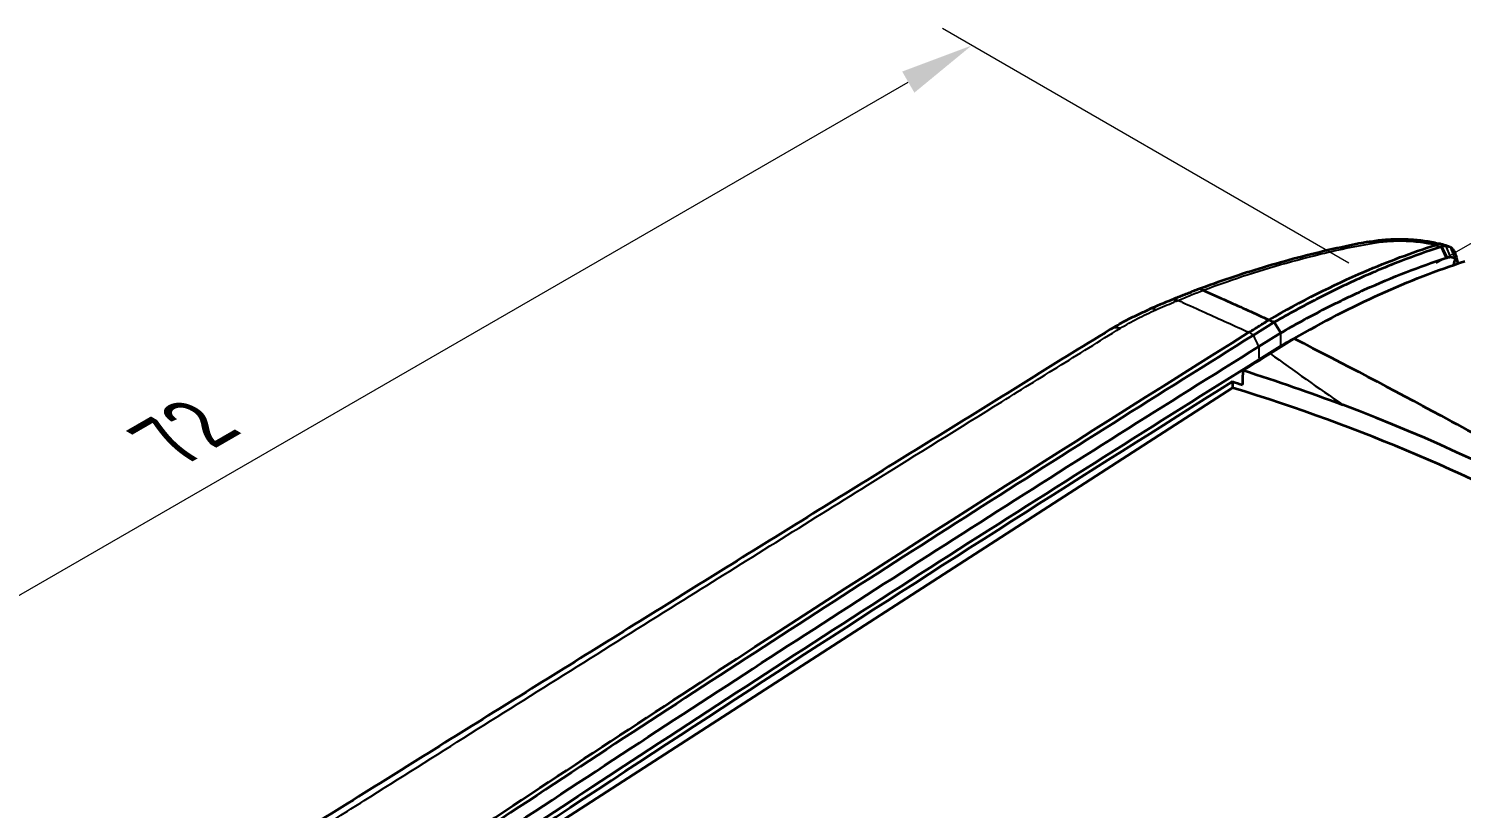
# Model space of a CAD drawing. Header units: millimetres. Extents: x 0 to 1594, y 0 to 281.
# Drawn here: x 74.46 to 123.41, y 212.67 to 239.32 of the extents above; entities that cross this region are included whole.
import ezdxf

# ---------------------------------------------------------------- set-up
doc = ezdxf.new("R2010")
doc.units = ezdxf.units.MM
doc.layers.get('Defpoints').update_dxf_attribs({"lineweight": 25})
for name, color, linetype, lineweight in [('Dimension (ISO)', 7, 'Continuous', 18), ('Visible (ISO)', 7, 'Continuous', 35), ('Visible Narrow (ISO)', 7, 'Continuous', 25)]:
    doc.layers.add(name, color=color, linetype=linetype, lineweight=lineweight)
doc.styles.add('Note Text (TK)', font='')
doc.styles.get('Note Text (TK)').set_extended_font_data('MS PGothic')
doc.dimstyles.new('Default - Method 1b (TK)', dxfattribs={"dimtxt": 2.5, "dimasz": 2.5, "dimexe": 1, "dimexo": 1.5, "dimgap": 1, "dimtad": 1, "dimtoh": 1, "dimrnd": 1e-08, "dimdsep": 46, "dimtxsty": 'Note Text (TK)', "dimcen": 0.09, "dimdle": 5, "dimclrd": 100, "dimclre": 100, "dimclrt": 7, "dimadec": 1, "dimazin": 1, "dimtfac": 1, "dimtmove": 0, "dimatfit": 3, "dimfxl": 0, "dimtolj": 1, "dimlwd": -1, "dimlwe": -1, "dimarcsym": 0})

# ---------------------------------------------------------------- blocks, each defined once
blk = doc.blocks.new('*D10')
at = {"layer": 'Defpoints', "color": 0, "transparency": 16777216}
for p in [(121.06, 230.436), (163.406, 219.775), (151.466, 212.882)]:
    blk.add_point(p, dxfattribs=at)
at = {"layer": 'Dimension (ISO)', "color": 100, "transparency": 16777216}
for p, q in [((122.56, 231.302), (134, 237.907)), ((135.165, 236.08), (161.241, 221.025)), ((152.966, 213.748), (164.406, 220.353))]:
    blk.add_line(p, q, dxfattribs=at)
for points in [[(135.374, 236.441), (134.957, 235.719), (133, 237.33)], [(161.449, 221.386), (161.032, 220.664), (163.406, 219.775)]]:
    blk.add_solid(points, dxfattribs=at)
at = {"layer": 'Dimension (ISO)', "color": 7, "transparency": 16777216, "insert": (147.747, 231.148), "char_height": 2.5, "attachment_point": 4, "rotation": 330, "style": 'Note Text (TK)'}
blk.add_mtext('\\A1;{\\Q30.000;\\W0.816;\\H0.816x;43}', dxfattribs=at)
blk = doc.blocks.new('*D11')
at = {"layer": 'Defpoints', "color": 0, "transparency": 16777216}
for p in [(106.678, 238.74), (121.06, 230.436), (70.148, 201.042)]:
    blk.add_point(p, dxfattribs=at)
at = {"layer": 'Dimension (ISO)', "color": 100, "transparency": 16777216}
for p, q in [((119.56, 231.302), (105.678, 239.317)), ((57.932, 210.596), (104.513, 237.49)), ((68.648, 201.908), (54.767, 209.923))]:
    blk.add_line(p, q, dxfattribs=at)
for points in [[(104.305, 237.85), (104.722, 237.129), (106.678, 238.74)], [(57.723, 210.957), (58.14, 210.235), (55.767, 209.346)]]:
    blk.add_solid(points, dxfattribs=at)
at = {"layer": 'Dimension (ISO)', "color": 7, "transparency": 16777216, "insert": (79.217, 225.217), "char_height": 2.5, "attachment_point": 4, "rotation": 30, "style": 'Note Text (TK)'}
blk.add_mtext('\\A1;{\\Q-30.000;\\W0.816;\\H0.816x;72}', dxfattribs=at)

msp = doc.modelspace()

# ---------------------------------------------------------------- linework, layer by layer
at = {"layer": 'Visible (ISO)'}
for p, q in [((122.9876, 231.8624), (122.957, 231.8731)), ((117.012, 229.2799), (116.3031, 228.8391)), ((117.2357, 228.9173), (117.012, 229.2799)), ((116.4917, 228.4547), (117.2357, 228.9173)), ((117.6942, 228.7256), (116.8737, 228.2154)), ((117.2327, 228.4622), (116.4958, 228.0041)), ((117.2327, 228.4622), (117.2401, 228.4668)), ((116.4947, 228.0034), (116.4958, 228.0041)), ((85.4786, 207.5987), (115.5941, 227.0408))]:
    msp.add_line(p, q, dxfattribs=at)
for centre, major_axis, ratio, start_param, end_param in [((130.0413, 217.2252), (-29.5867, -1.6875), 0.5477386, 5.2736084, 5.3059097), ((90.3262, 199.3589), (-52.9782, -0.8983), 0.5883254, 3.6403518, 4.2052606), ((90.301, 200.8383), (53.0447, 0), 0.5773503, 0.5797528, 0.9910436)]:
    msp.add_ellipse(centre, major_axis=major_axis, ratio=ratio, start_param=start_param, end_param=end_param, dxfattribs=at)
for points, knots in [([(120.2129, 232.0265), (119.8033, 231.9506), (119.3986, 231.8664), (118.5974, 231.6845), (118.201, 231.5868), (117.4164, 231.3794), (117.0283, 231.2696), (116.2606, 231.0389), (115.8811, 230.9178), (115.1314, 230.665), (114.7611, 230.5332), (114.3957, 230.3962)], [0, 0, 0, 0, 0.12614626, 0.12614626, 0.25229252, 0.25229252, 0.37843878, 0.37843878, 0.50458504, 0.50458504, 0.6307313, 0.6307313, 0.6307313, 0.6307313]), ([(120.2129, 232.0265), (120.368, 232.0553), (120.5348, 232.0794), (120.8659, 232.1124), (121.0323, 232.1219), (121.3674, 232.1273), (121.5361, 232.123), (121.8707, 232.1005), (122.0364, 232.0823), (122.3602, 232.0327), (122.5199, 232.0011), (122.675, 231.963)], [-0.2106505, -0.2106505, -0.2106505, -0.2106505, -0.16880747, -0.16880747, -0.12696444, -0.12696444, -0.08512141, -0.08512141, -0.04327838, -0.04327838, -0.00143536, -0.00143536, -0.00143536, -0.00143536]), ([(116.8405, 229.3666), (117.9286, 229.9962), (119.0134, 230.5453), (120.9055, 231.3617), (121.7155, 231.6639), (122.5163, 231.9182)], [0.00923043, 0.00923043, 0.00923043, 0.00923043, 0.48942822, 0.48942822, 0.85183841, 0.85183841, 0.85183841, 0.85183841]), ([(122.7133, 231.8563), (122.2575, 231.7097), (121.7991, 231.5474), (120.8639, 231.1865), (120.387, 230.9869), (119.9082, 230.7711), (119.4285, 230.5549), (118.9469, 230.3223), (117.9812, 229.8251), (117.497, 229.5604), (117.012, 229.2799)], [-0.85701166, -0.85701166, -0.85701166, -0.85701166, -0.64975467, -0.64975467, -0.43619302, -0.43619302, -0.43619302, -0.22221276, -0.22221276, -0.00823252, -0.00823252, -0.00823252, -0.00823252]), ([(122.6805, 231.9615), (122.679, 231.962), (122.6774, 231.9624), (122.6316, 231.974), (122.5811, 231.9606), (122.5273, 231.9232)], [0.081805906, 0.081805906, 0.081805906, 0.081805906, 0.08314022, 0.08314022, 0.122207601, 0.122207601, 0.122207601, 0.122207601]), ([(122.957, 231.8731), (122.9389, 231.8793), (122.9207, 231.8855), (122.8842, 231.8978), (122.8659, 231.9038), (122.8291, 231.9158), (122.8107, 231.9217), (122.7737, 231.9333), (122.7551, 231.9391), (122.7179, 231.9504), (122.6992, 231.956), (122.6805, 231.9615)], [0, 0, 0, 0, 0.005219461, 0.005219461, 0.010438922, 0.010438922, 0.015658384, 0.015658384, 0.020877845, 0.020877845, 0.026097306, 0.026097306, 0.026097306, 0.026097306]), ([(122.881, 231.8817), (122.861, 231.8824), (122.8404, 231.8816), (122.7982, 231.877), (122.7767, 231.8732), (122.7547, 231.8679)], [-0.020473791, -0.020473791, -0.020473791, -0.020473791, -0.010236896, -0.010236896, 0, 0, 0, 0]), ([(123.0439, 231.8367), (123.0364, 231.841), (123.0288, 231.845), (122.9872, 231.8648), (122.9504, 231.8752), (122.9112, 231.8796), (122.9013, 231.8807), (122.8912, 231.8814), (122.881, 231.8817)], [-0.051110727, -0.051110727, -0.051110727, -0.051110727, -0.046316217, -0.046316217, -0.025692015, -0.025692015, -0.025692015, -0.020473791, -0.020473791, -0.020473791, -0.020473791]), ([(122.9295, 231.4948), (122.9455, 231.5), (122.9613, 231.5041), (122.9924, 231.5101), (123.0076, 231.5121), (123.0225, 231.5129)], [0, 0, 0, 0, 0.010236896, 0.010236896, 0.020473791, 0.020473791, 0.020473791, 0.020473791]), ([(123.0225, 231.5129), (123.0301, 231.5133), (123.0376, 231.5134), (123.045, 231.5133), (123.0742, 231.5127), (123.102, 231.5076), (123.1492, 231.4901), (123.1693, 231.479), (123.1875, 231.4649)], [0.020473791, 0.020473791, 0.020473791, 0.020473791, 0.025692015, 0.025692015, 0.025692015, 0.046316217, 0.046316217, 0.063817412, 0.063817412, 0.063817412, 0.063817412]), ([(123.2212, 231.5681), (123.2205, 231.5708), (123.2199, 231.5735), (123.2093, 231.6164), (123.1958, 231.6534), (123.1792, 231.6867), (123.1648, 231.7153), (123.1481, 231.7412), (123.1042, 231.7938), (123.0757, 231.8181), (123.0439, 231.8367)], [-0.075901362, -0.075901362, -0.075901362, -0.075901362, -0.074652209, -0.074652209, -0.055990033, -0.055990033, -0.055990033, -0.039890421, -0.039890421, -0.018938983, -0.018938983, -0.018938983, -0.018938983]), ([(123.0439, 231.8367), (123.0689, 231.774), (123.0935, 231.7112), (123.1414, 231.5873), (123.1646, 231.5262), (123.1875, 231.4649)], [-0.040849563, -0.040849563, -0.040849563, -0.040849563, -0.020168704, -0.020168704, 0, 0, 0, 0]), ([(117.2395, 228.9195), (117.7166, 229.1954), (118.193, 229.4561), (119.1474, 229.9487), (119.6256, 230.1803), (120.1019, 230.396), (120.5773, 230.6112), (121.051, 230.8106), (121.9799, 231.1716), (122.4353, 231.3342), (122.8881, 231.4814)], [0.01016234, 0.01016234, 0.01016234, 0.01016234, 0.22221276, 0.22221276, 0.43619302, 0.43619302, 0.43619302, 0.64975467, 0.64975467, 0.85701166, 0.85701166, 0.85701166, 0.85701166]), ([(123.1969, 231.4566), (123.2023, 231.4519), (123.2075, 231.4468), (123.2271, 231.4257), (123.2399, 231.4077), (123.251, 231.3874), (123.2638, 231.3638), (123.2741, 231.3373), (123.2835, 231.302), (123.285, 231.2957), (123.2864, 231.2892)], [0.034328221, 0.034328221, 0.034328221, 0.034328221, 0.039890421, 0.039890421, 0.055990033, 0.055990033, 0.055990033, 0.074652209, 0.074652209, 0.078639651, 0.078639651, 0.078639651, 0.078639651]), ([(114.3946, 230.3958), (114.3351, 230.3731), (114.2758, 230.3502), (114.1574, 230.3044), (114.0983, 230.2813), (113.9804, 230.235), (113.9215, 230.2118), (113.8041, 230.1651), (113.7456, 230.1416), (113.6287, 230.0945), (113.5704, 230.0708), (113.5123, 230.047)], [0.00047967, 0.00047967, 0.00047967, 0.00047967, 0.02110951, 0.02110951, 0.04173936, 0.04173936, 0.06236921, 0.06236921, 0.08299905, 0.08299905, 0.1036289, 0.1036289, 0.1036289, 0.1036289]), ([(114.5911, 230.3764), (114.8339, 230.2669), (115.1114, 230.1417), (115.8876, 229.7915), (116.3613, 229.5776), (116.8347, 229.3638)], [0.09518682, 0.09518682, 0.09518682, 0.09518682, 0.1866173, 0.1866173, 0.3296457, 0.3296457, 0.3296457, 0.3296457]), ([(111.4236, 229.041), (111.5043, 229.0905), (111.5864, 229.1391), (111.7532, 229.2345), (111.8378, 229.2814), (112.0095, 229.3732), (112.0966, 229.4182), (112.2731, 229.5063), (112.3626, 229.5495), (112.5437, 229.634), (112.6362, 229.6757), (112.7278, 229.7156)], [-0.1582164, -0.1582164, -0.1582164, -0.1582164, -0.12657312, -0.12657312, -0.09492984, -0.09492984, -0.06328656, -0.06328656, -0.03164328, -0.03164328, 0, 0, 0, 0]), ([(116.1618, 228.9441), (116.2781, 229.0166), (116.3946, 229.0892), (116.6188, 229.2291), (116.7268, 229.2965), (116.8347, 229.3638)], [0.002306333, 0.002306333, 0.002306333, 0.002306333, 0.053663386, 0.053663386, 0.10132158, 0.10132158, 0.10132158, 0.10132158]), ([(78.1145, 204.0975), (78.9182, 204.6451), (79.7182, 205.1892), (80.8763, 205.9742), (81.2311, 206.2142), (83.0142, 207.4196), (84.4322, 208.3732), (86.2504, 209.5912), (86.6556, 209.8624), (90.3013, 212.2987), (93.5448, 214.4424), (103.4475, 220.9148), (109.9069, 225.0271), (116.1527, 228.9385)], [0.1156934, 0.1156934, 0.1156934, 0.1156934, 0.4719989, 0.4719989, 0.629162, 0.629162, 1.261938, 1.261938, 1.4447717, 1.4447717, 2.9147942, 2.9147942, 5.9313922, 5.9313922, 5.9313922, 5.9313922]), ([(116.3031, 228.8391), (113.1165, 226.8495), (109.9301, 224.8375), (103.5578, 220.7692), (100.3719, 218.7129), (97.1864, 216.6345), (94.0063, 214.5597), (90.8269, 212.4629), (84.4962, 208.2437), (81.345, 206.1216), (78.1946, 203.9782)], [-5.6883066, -5.6883066, -5.6883066, -5.6883066, -4.2834664, -4.2834664, -2.8786262, -2.8786262, -2.8786262, -1.4762002, -1.4762002, -0.085629, -0.085629, -0.085629, -0.085629]), ([(111.4236, 229.041), (109.41, 227.8066), (107.4776, 226.5999), (103.5345, 224.1558), (101.5628, 222.9321), (97.6193, 220.4817), (95.6474, 219.2548), (91.7034, 216.7979), (89.7313, 215.5678), (85.7868, 213.1042), (83.8284, 211.8838), (81.8406, 210.6344)], [0, 0, 0, 0, 0.8654658, 0.8654658, 1.7309317, 1.7309317, 2.5963975, 2.5963975, 3.4618634, 3.4618634, 4.3273292, 4.3273292, 4.3273292, 4.3273292]), ([(117.6942, 228.7256), (119.3859, 227.8622), (121.055, 226.984), (122.7025, 226.0926), (124.6532, 225.0371), (126.5737, 223.9631), (128.464, 222.8717), (130.3544, 221.7803), (132.2146, 220.6715), (134.0428, 219.5453), (135.5868, 218.5941), (137.1079, 217.6305), (138.6032, 216.6538)], [0.03477092, 0.03477092, 0.03477092, 0.03477092, 0.24778612, 0.24778612, 0.24778612, 0.5, 0.5, 0.5, 0.75221388, 0.75221388, 0.75221388, 0.96522903, 0.96522903, 0.96522903, 0.96522903]), ([(78.4261, 203.6249), (81.5758, 205.7672), (84.7262, 207.8883), (91.0554, 212.1057), (94.234, 214.2015), (97.4133, 216.2755), (100.598, 218.3531), (103.7831, 220.4086), (110.1427, 224.4682), (113.3171, 226.4725), (116.4917, 228.4547)], [0.085629, 0.085629, 0.085629, 0.085629, 1.4762002, 1.4762002, 2.8786262, 2.8786262, 2.8786262, 4.2834664, 4.2834664, 5.683369, 5.683369, 5.683369, 5.683369]), ([(116.4947, 228.0034), (109.4407, 223.5989), (102.3874, 219.0854), (89.6911, 210.764), (84.0479, 206.9953), (78.4074, 203.1583)], [-6.2205741, -6.2205741, -6.2205741, -6.2205741, -3.1107309, -3.1107309, -0.6210401, -0.6210401, -0.6210401, -0.6210401]), ([(115.9351, 227.1433), (115.9383, 227.2263), (115.9416, 227.3093), (115.948, 227.4753), (115.9513, 227.5581), (115.9545, 227.6409)], [-0.060112951, -0.060112951, -0.060112951, -0.060112951, -0.030051429, -0.030051429, -0.000088977, -0.000088977, -0.000088977, -0.000088977]), ([(97.41, 192.8842), (100.8024, 194.8879), (104.1958, 196.8702), (111.0128, 200.8086), (114.4366, 202.7643), (117.8609, 204.6981), (121.2912, 206.6352), (124.7218, 208.5502), (131.5603, 212.3228), (134.968, 214.1808), (138.3994, 216.0294), (138.4229, 216.0421), (138.4463, 216.0547)], [-5.6545448, -5.6545448, -5.6545448, -5.6545448, -4.2639783, -4.2639783, -2.8615572, -2.8615572, -2.8615572, -1.4567218, -1.4567218, -0.0614944, -0.0614944, -0.0518864, -0.0518864, -0.0518864, -0.0518864]), ([(97.6149, 192.839), (98.4817, 193.3501), (99.3451, 193.8576), (100.594, 194.5901), (100.9765, 194.8142), (102.8987, 195.9393), (104.4266, 196.8295), (106.3872, 197.9652), (106.8243, 198.218), (110.7566, 200.4888), (114.2542, 202.4859), (124.9297, 208.5121), (131.8732, 212.3449), (138.6184, 215.9678)], [-5.3671448, -5.3671448, -5.3671448, -5.3671448, -5.041829, -5.041829, -4.8983352, -4.8983352, -4.320595, -4.320595, -4.1536633, -4.1536633, -2.8114963, -2.8114963, -0.0572676, -0.0572676, -0.0572676, -0.0572676])]:
    msp.add_open_spline(points, degree=3, knots=knots, dxfattribs=at)
for points, degree in [([(122.5273, 231.9232), (122.5245, 231.9213), (122.5208, 231.9197), (122.5163, 231.9182)], 3), ([(122.7547, 231.8679), (122.741, 231.8646), (122.7272, 231.8607), (122.7133, 231.8563)], 3), ([(123.2212, 231.5681), (123.2424, 231.4773), (123.2637, 231.3866), (123.2849, 231.296)], 3), ([(117.6942, 228.7256), (119.6621, 229.8649), (121.6174, 230.751), (123.5277, 231.3686)], 3), ([(122.8881, 231.4814), (122.9019, 231.4859), (122.9157, 231.4904), (122.9295, 231.4948)], 3), ([(123.1969, 231.4566), (123.1763, 231.3838), (123.1558, 231.311), (123.1353, 231.2382)], 3), ([(123.1875, 231.4649), (123.1907, 231.4622), (123.1938, 231.4595), (123.1969, 231.4566)], 3), ([(113.5122, 230.0469), (113.5122, 230.0469), (113.5123, 230.047), (113.5123, 230.047)], 3), ([(114.3957, 230.3962), (114.3953, 230.3961), (114.3949, 230.3959), (114.3946, 230.3958)], 3), ([(116.8347, 229.3638), (116.8367, 229.3648), (116.8386, 229.3657), (116.8405, 229.3666)], 3), ([(116.8405, 229.3666), (116.8954, 229.3389), (116.9526, 229.31), (117.012, 229.2799)], 3), ([(116.1618, 228.9441), (116.1588, 228.9422), (116.1557, 228.9403), (116.1527, 228.9385)], 3), ([(117.6759, 228.7142), (117.5317, 228.6336), (117.3874, 228.5516), (117.2431, 228.4683)], 3), ([(115.9545, 227.6409), (116.2609, 227.8326), (116.5673, 228.0241), (116.8737, 228.2154)], 3), ([(117.2401, 228.4668), (117.247, 228.4633), (117.254, 228.4597), (117.261, 228.4562)], 3), ([(117.2404, 228.4667), (117.2413, 228.4672), (117.2422, 228.4677), (117.2431, 228.4683)], 3), ([(115.9545, 227.6409), (117.1149, 227.2722), (118.2508, 226.878), (119.3598, 226.4594)], 3), ([(85.424, 207.6723), (95.4691, 214.4218), (105.5254, 220.9486), (115.5923, 227.2512)], 3), ([(115.5923, 227.2512), (115.7068, 227.2155), (115.821, 227.1795), (115.9351, 227.1433)], 3), ([(115.5923, 227.2512), (115.5932, 227.146), (115.5941, 227.0408)], 2)]:
    msp.add_open_spline(points, degree=degree, dxfattribs=at)
at = {"layer": 'Visible Narrow (ISO)'}
for p, q in [((122.8881, 231.4814), (122.7133, 231.8563)), ((122.9295, 231.4948), (122.7547, 231.8679)), ((122.881, 231.8817), (123.0225, 231.5129)), ((114.591, 230.3765), (114.5911, 230.3764)), ((116.4949, 228.0035), (116.4958, 228.0041))]:
    msp.add_line(p, q, dxfattribs=at)
for centre, major_axis, ratio, start_param, end_param in [((120.3951, 231.0433), (-0.1821, 0.9833), 0.2954664, 5.9071337, 6.2831853), ((122.6294, 230.9282), (0.3276, 0.9448), 0.4103648, 0, 0.1828719), ((113.1273, 228.7988), (-0.3995, 0.9167), 0.4779408, 5.8185286, 6.2831853), ((111.9462, 228.1884), (-0.5226, 0.8526), 0.5986222, 5.7384122, 6.2831853)]:
    msp.add_ellipse(centre, major_axis=major_axis, ratio=ratio, start_param=start_param, end_param=end_param, dxfattribs=at)
for points, knots in [([(120.3323, 231.9776), (120.5028, 232.0076), (120.6918, 232.0321), (121.0646, 232.06), (121.2529, 232.0647), (121.4418, 232.0599), (121.6612, 232.0543), (121.88, 232.0358), (122.2394, 231.9841), (122.3862, 231.9564), (122.5273, 231.9232)], [-0.2106505, -0.2106505, -0.2106505, -0.2106505, -0.15798788, -0.15798788, -0.10532525, -0.10532525, -0.10532525, -0.04415114, -0.04415114, -0.00051012, -0.00051012, -0.00051012, -0.00051012]), ([(114.591, 230.3765), (114.8557, 230.4766), (115.1234, 230.574), (116.352, 231.003), (117.3451, 231.302), (119.0107, 231.7167), (119.6634, 231.8596), (120.3323, 231.9776)], [-0.63082469, -0.63082469, -0.63082469, -0.63082469, -0.53744536, -0.53744536, -0.20670976, -0.20670976, 0, 0, 0, 0]), ([(122.5163, 231.9182), (122.5594, 231.9056), (122.6019, 231.8926), (122.6672, 231.8716), (122.6904, 231.864), (122.7133, 231.8563)], [-0.027459525, -0.027459525, -0.027459525, -0.027459525, -0.013298236, -0.013298236, -0.005414297, -0.005414297, -0.005414297, -0.005414297]), ([(113.5123, 230.047), (113.5318, 230.055), (113.5526, 230.06), (113.6222, 230.0662), (113.6751, 230.0557), (113.7304, 230.0309)], [0.63610999, 0.63610999, 0.63610999, 0.63610999, 0.75, 0.75, 1, 1, 1, 1]), ([(113.7304, 230.0309), (113.8015, 230.0604), (113.8729, 230.0897), (114.016, 230.1481), (114.0878, 230.1772), (114.1598, 230.2061), (114.2318, 230.235), (114.304, 230.2637), (114.4478, 230.3205), (114.5193, 230.3486), (114.5911, 230.3764)], [-0.10363701, -0.10363701, -0.10363701, -0.10363701, -0.07774569, -0.07774569, -0.05183046, -0.05183046, -0.05183046, -0.02591523, -0.02591523, -0.00038503, -0.00038503, -0.00038503, -0.00038503]), ([(114.591, 230.3765), (114.5243, 230.4082), (114.4622, 230.4163), (114.404, 230.3992), (114.3998, 230.3978), (114.3957, 230.3962)], [0, 0, 0, 0, 0.039064327, 0.039064327, 0.04215963, 0.04215963, 0.04215963, 0.04215963]), ([(111.7637, 229.0797), (111.948, 229.1923), (112.141, 229.301), (112.5424, 229.5093), (112.754, 229.6103), (112.9665, 229.7039)], [-0.1582164, -0.1582164, -0.1582164, -0.1582164, -0.0791082, -0.0791082, 0, 0, 0, 0]), ([(112.9665, 229.7039), (113.0691, 229.7492), (113.1723, 229.7942), (113.3796, 229.8834), (113.4837, 229.9276), (113.5883, 229.9715), (113.6356, 229.9914), (113.683, 230.0112), (113.7304, 230.0309)], [-0.152932913, -0.152932913, -0.152932913, -0.152932913, -0.114699685, -0.114699685, -0.076466456, -0.076466456, -0.076466456, -0.05918675, -0.05918675, -0.05918675, -0.05918675]), ([(113.7304, 230.0309), (113.7751, 230.0107), (113.8198, 229.9906), (114.127, 229.8521), (114.3895, 229.7338), (115.1521, 229.3899), (115.6525, 229.1642), (116.1527, 228.9385)], [-0.46140224, -0.46140224, -0.46140224, -0.46140224, -0.43661717, -0.43661717, -0.29114539, -0.29114539, -0.01380466, -0.01380466, -0.01380466, -0.01380466]), ([(82.293, 210.6351), (82.9021, 211.0231), (83.5042, 211.4026), (84.7148, 212.1683), (85.3203, 212.551), (87.1377, 213.6986), (88.3499, 214.4628), (91.9892, 216.7535), (94.4175, 218.2773), (98.9382, 221.106), (101.03, 222.4118), (104.5614, 224.6112), (106.0004, 225.506), (108.1597, 226.8468), (108.8796, 227.2934), (109.9596, 227.963), (110.3197, 228.1862), (111.0398, 228.6323), (111.3951, 228.8544), (111.7637, 229.0797)], [-4.3273292, -4.3273292, -4.3273292, -4.3273292, -4.0600479, -4.0600479, -3.7926588, -3.7926588, -3.2576747, -3.2576747, -2.1870694, -2.1870694, -1.2659981, -1.2659981, -0.632999, -0.632999, -0.3164995, -0.3164995, -0.1582498, -0.1582498, 0, 0, 0, 0]), ([(116.4917, 228.4547), (116.476, 228.4867), (116.4602, 228.5188), (116.4288, 228.5828), (116.4131, 228.6149), (116.3816, 228.6789), (116.3659, 228.711), (116.3345, 228.7751), (116.3188, 228.8071), (116.3031, 228.8391)], [0, 0, 0, 0, 0.250003, 0.250003, 0.5000061, 0.5000061, 0.7500091, 0.7500091, 1.0000122, 1.0000122, 1.0000122, 1.0000122]), ([(78.4074, 203.1583), (84.5328, 207.3251), (90.6613, 211.4114), (103.3582, 219.7061), (109.9263, 223.9021), (116.4949, 228.0035)], [0.0946725, 0.0946725, 0.0946725, 0.0946725, 2.7983559, 2.7983559, 5.6942098, 5.6942098, 5.6942098, 5.6942098])]:
    msp.add_open_spline(points, degree=3, knots=knots, dxfattribs=at)
for points in [[(116.3031, 228.8391), (116.254, 228.8755), (116.207, 228.9105), (116.1618, 228.9441)], [(117.2431, 228.4683), (117.2419, 228.6187), (117.2407, 228.7692), (117.2395, 228.9196)], [(117.2431, 228.4683), (117.3874, 228.5516), (117.5317, 228.6336), (117.6759, 228.7142)], [(116.4917, 228.4547), (116.4927, 228.3043), (116.4937, 228.1538), (116.4947, 228.0034)], [(116.8737, 228.2154), (117.686, 227.6225), (118.515, 227.0372), (119.3598, 226.4594)], [(116.4949, 228.0035), (116.5009, 227.9991), (116.507, 227.9946), (116.513, 227.9901)]]:
    msp.add_open_spline(points, degree=3, dxfattribs=at)

# ---------------------------------------------------------------- dimensions: what is measured, and where the dimension line sits
at = {"layer": 'Dimension (ISO)', "color": 100, "true_color": 0x00ff3f}
for base, p1, p2, angle, text, picture, middle in [((106.6785, 238.7396), (70.1485, 201.0424), (121.0602, 230.4363), 210, '{\\Q-30.000;\\W0.816;\\H0.816x;<>}', '*D11', (81.2226, 224.0426)), ((163.4057, 219.7752), (121.0602, 230.4363), (151.4658, 212.8816), 150, '{\\Q30.000;\\W0.816;\\H0.816x;<>}', '*D10', (148.2029, 228.5525))]:
    dim = msp.add_linear_dim(base=base, p1=p1, p2=p2, angle=angle, text=text, dimstyle='Default - Method 1b (TK)', override={"dimgap": 1, "dimtoh": 0, "dimdec": 2, "dimlfac": 1.224745, "dimtol": 0, "dimlim": 0, "dimtp": 0, "dimtm": 0, "dimtdec": 2, "dimtofl": 0, "dimatfit": 1}, dxfattribs=at)
    dim.commit()
    dim.dimension.update_dxf_attribs({"geometry": picture, "text_midpoint": middle, "dimtype": 160})

doc.saveas('drawing.dxf')
